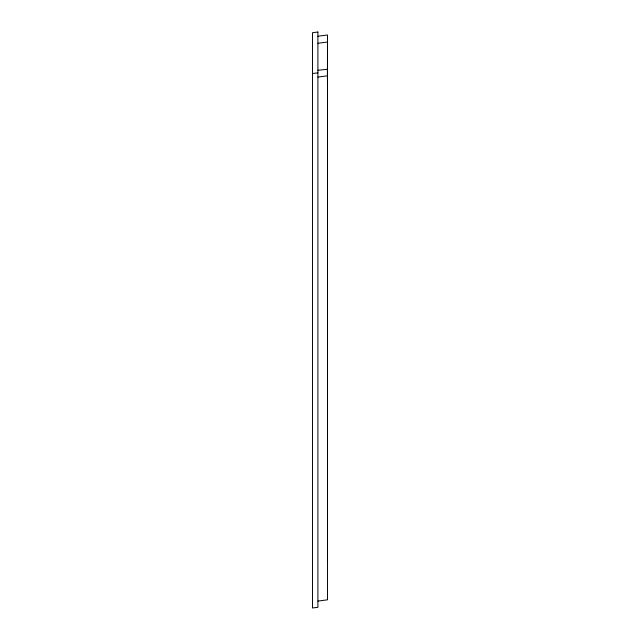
<?xml version="1.0" encoding="UTF-8"?>
<svg xmlns="http://www.w3.org/2000/svg" width="640" height="640" viewBox="0 0 640 640"><rect width="100%" height="100%" fill="white"/><g stroke="black" fill="none" stroke-linecap="round" stroke-linejoin="round"><path stroke-width="0.96" d="M327.496 561.224L327.496 42.016L317.904 43.28M327.432 80.984L327.496 42.016M317.904 36.248L327.496 34.984L327.496 599.816L317.904 601.08M312.504 73.544L317.904 72.84M317.904 77.08L327.432 75.824L327.432 69.264L317.904 70.28M317.904 32L312.504 32.712L312.504 608L317.904 607.288L317.904 32"/></g></svg>
